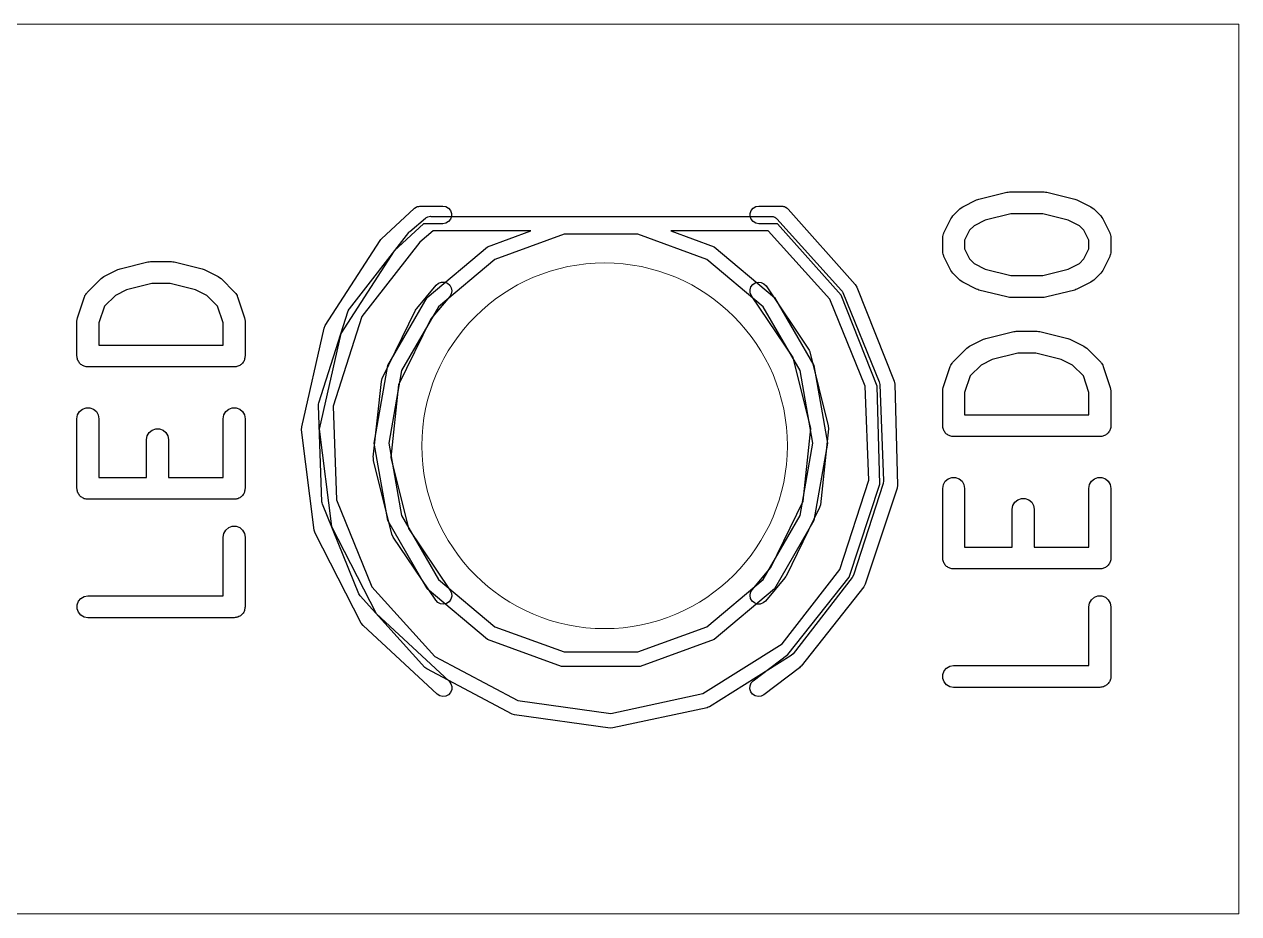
# Model space of a CAD drawing. Header units: millimetres. Extents: x 24 to 200, y 24 to 188.
# Drawn here: x 69.38 to 77.69, y 157.34 to 163.42 of the extents above; entities that cross this region are included whole.
import ezdxf

# ---------------------------------------------------------------- set-up
doc = ezdxf.new("R2010")
doc.units = ezdxf.units.MM
for name, color, linetype in [('3_SwitchPlate', 6, 'Continuous'), ('5_左天板', 1, 'Continuous'), ('6_右天板', 230, 'Continuous'), ('7_PCBサンプル', 7, 'Continuous')]:
    doc.layers.add(name, color=color, linetype=linetype)

# ---------------------------------------------------------------- blocks, each defined once
blk = doc.blocks.new('hhskb2-F.SilkS')
at = {"layer": '7_PCBサンプル'}
for p, q in [((62.7741, -24.4553), (62.8693, -24.4077)), ((62.8693, -24.4077), (62.8772, -24.4053)), ((62.8772, -24.4053), (62.8847, -24.402)), ((62.8847, -24.402), (63.0751, -24.3544)), ((63.0751, -24.3544), (63.0843, -24.3537)), ((63.0843, -24.3537), (63.0933, -24.3521)), ((63.0933, -24.3521), (63.3314, -24.3521)), ((63.3314, -24.3521), (63.3405, -24.3537)), ((63.3405, -24.3537), (63.3496, -24.3544)), ((63.3496, -24.3544), (63.5401, -24.402)), ((63.5401, -24.402), (63.5476, -24.4053)), ((63.5476, -24.4053), (63.5554, -24.4077)), ((63.5554, -24.4077), (63.6507, -24.4553)), ((58.7996, -24.6733), (59.0237, -24.466)), ((59.0237, -24.466), (59.0239, -24.4658)), ((59.0239, -24.4658), (59.0254, -24.464)), ((59.0254, -24.464), (59.0379, -24.4568)), ((59.0379, -24.4568), (59.0413, -24.4547)), ((59.0413, -24.4547), (59.0419, -24.4545)), ((59.0419, -24.4545), (59.0435, -24.4536)), ((59.0435, -24.4536), (59.0545, -24.4517)), ((59.0545, -24.4517), (59.0616, -24.4501)), ((59.0616, -24.4501), (59.0628, -24.4502)), ((59.0628, -24.4502), (59.064, -24.45)), ((59.064, -24.45), (59.22, -24.45)), ((59.22, -24.45), (59.2405, -24.4536)), ((59.2405, -24.4536), (59.2586, -24.464)), ((59.2586, -24.464), (59.272, -24.48)), ((59.272, -24.48), (59.2791, -24.4996)), ((61.3209, -24.4996), (61.328, -24.48)), ((61.328, -24.48), (61.3414, -24.464)), ((61.3414, -24.464), (61.3595, -24.4536)), ((61.3595, -24.4536), (61.38, -24.45)), ((61.38, -24.45), (61.536, -24.45)), ((61.536, -24.45), (61.5403, -24.4508)), ((61.5403, -24.4508), (61.5443, -24.4506)), ((61.5443, -24.4506), (61.5495, -24.4524)), ((61.5495, -24.4524), (61.5565, -24.4536)), ((61.5565, -24.4536), (61.561, -24.4562)), ((61.561, -24.4562), (61.564, -24.4572)), ((61.564, -24.4572), (61.5675, -24.46)), ((61.5675, -24.46), (61.5746, -24.464)), ((61.5746, -24.464), (61.5784, -24.4686)), ((61.5784, -24.4686), (61.5804, -24.4701)), ((61.5804, -24.4701), (62.0394, -24.9868)), ((62.707, -24.517), (62.7546, -24.4693)), ((62.7546, -24.4693), (62.7644, -24.4625)), ((62.7644, -24.4625), (62.7741, -24.4553)), ((63.6507, -24.4553), (63.6603, -24.4625)), ((63.6603, -24.4625), (63.6702, -24.4693)), ((63.6702, -24.4693), (63.7178, -24.517)), ((59.088, -24.57), (58.8867, -24.7563)), ((59.22, -24.57), (59.088, -24.57)), ((59.2405, -24.5664), (59.22, -24.57)), ((59.2586, -24.556), (59.2405, -24.5664)), ((59.272, -24.54), (59.2586, -24.556)), ((59.2791, -24.5204), (59.272, -24.54)), ((59.2791, -24.4996), (59.2791, -24.5204)), ((61.3209, -24.5204), (61.3209, -24.4996)), ((61.328, -24.54), (61.3209, -24.5204)), ((61.3414, -24.556), (61.328, -24.54)), ((61.3595, -24.5664), (61.3414, -24.556)), ((61.38, -24.57), (61.3595, -24.5664)), ((61.5086, -24.57), (61.38, -24.57)), ((61.9427, -25.0586), (61.5086, -24.57)), ((62.6453, -24.6317), (62.6929, -24.5365)), ((62.6929, -24.5365), (62.7001, -24.5268)), ((62.7001, -24.5268), (62.707, -24.517)), ((62.929, -24.5455), (62.852, -24.584)), ((63.1026, -24.5021), (62.929, -24.5455)), ((63.3222, -24.5021), (63.1026, -24.5021)), ((63.4957, -24.5455), (63.3222, -24.5021)), ((63.5727, -24.584), (63.4957, -24.5455)), ((63.7178, -24.517), (63.7247, -24.5268)), ((63.7247, -24.5268), (63.7318, -24.5365)), ((63.7318, -24.5365), (63.7795, -24.6317)), ((62.6374, -24.6652), (62.6381, -24.661)), ((62.6379, -24.6567), (62.6404, -24.6482)), ((62.6381, -24.661), (62.6379, -24.6567)), ((62.6404, -24.6482), (62.6419, -24.6396)), ((62.6419, -24.6396), (62.6441, -24.6358)), ((62.6441, -24.6358), (62.6453, -24.6317)), ((62.8216, -24.6144), (62.7874, -24.6829)), ((62.852, -24.584), (62.8216, -24.6144)), ((63.6031, -24.6144), (63.5727, -24.584)), ((63.6374, -24.6829), (63.6031, -24.6144)), ((63.7795, -24.6317), (63.7807, -24.6358)), ((63.7807, -24.6358), (63.7829, -24.6396)), ((63.7829, -24.6396), (63.7844, -24.6482)), ((63.7844, -24.6482), (63.7869, -24.6567)), ((63.7869, -24.6567), (63.7866, -24.661)), ((63.7866, -24.661), (63.7874, -24.6652)), ((58.4154, -25.2657), (58.7899, -24.6849)), ((58.7899, -24.6849), (58.7951, -24.6793)), ((58.7951, -24.6793), (58.7996, -24.6733)), ((62.6374, -24.7605), (62.6374, -24.6652)), ((62.7874, -24.6829), (62.7874, -24.7428)), ((62.7874, -24.7428), (62.8216, -24.8113)), ((63.6031, -24.8113), (63.6374, -24.7428)), ((63.6374, -24.7428), (63.6374, -24.6829)), ((63.7874, -24.6652), (63.7874, -24.7605)), ((58.8867, -24.7563), (58.5219, -25.3218)), ((62.6381, -24.7647), (62.6374, -24.7605)), ((62.6379, -24.7691), (62.6381, -24.7647)), ((62.6404, -24.7775), (62.6379, -24.7691)), ((62.6419, -24.7861), (62.6404, -24.7775)), ((62.6441, -24.7899), (62.6419, -24.7861)), ((62.6453, -24.794), (62.6441, -24.7899)), ((62.6929, -24.8893), (62.6453, -24.794)), ((62.8216, -24.8113), (62.852, -24.8417)), ((63.5727, -24.8417), (63.6031, -24.8113)), ((63.7795, -24.794), (63.7318, -24.8893)), ((63.7807, -24.7899), (63.7795, -24.794)), ((63.7829, -24.7861), (63.7807, -24.7899)), ((63.7844, -24.7775), (63.7829, -24.7861)), ((63.7869, -24.7691), (63.7844, -24.7775)), ((63.7874, -24.7605), (63.7866, -24.7647)), ((63.7866, -24.7647), (63.7869, -24.7691)), ((62.7001, -24.8989), (62.6929, -24.8893)), ((62.707, -24.9087), (62.7001, -24.8989)), ((62.7546, -24.9564), (62.707, -24.9087)), ((62.852, -24.8417), (62.929, -24.8802)), ((62.929, -24.8802), (63.1026, -24.9236)), ((63.3222, -24.9236), (63.4957, -24.8802)), ((63.4957, -24.8802), (63.5727, -24.8417)), ((63.7178, -24.9087), (63.6702, -24.9564)), ((63.7247, -24.8989), (63.7178, -24.9087)), ((63.7318, -24.8893), (63.7247, -24.8989)), ((59.0412, -25.1488), (59.174, -24.9905)), ((59.174, -24.9905), (59.19, -24.9771)), ((59.19, -24.9771), (59.2096, -24.97)), ((59.2096, -24.97), (59.2304, -24.9699)), ((59.2304, -24.9699), (59.25, -24.9771)), ((59.25, -24.9771), (59.266, -24.9905)), ((59.266, -24.9905), (59.2764, -25.0085)), ((61.3261, -25.0027), (61.3384, -24.9858)), ((61.3384, -24.9858), (61.3556, -24.9742)), ((61.3556, -24.9742), (61.3759, -24.9692)), ((61.3759, -24.9692), (61.3966, -24.9714)), ((61.3966, -24.9714), (61.4153, -24.9805)), ((61.4153, -24.9805), (61.4298, -24.9955)), ((61.4298, -24.9955), (61.7207, -25.4277)), ((62.0394, -24.9868), (62.0394, -24.9868)), ((62.0394, -24.9868), (62.0503, -25.0045)), ((62.7644, -24.9633), (62.7546, -24.9564)), ((62.7741, -24.9704), (62.7644, -24.9633)), ((62.8693, -25.018), (62.7741, -24.9704)), ((63.1026, -24.9236), (63.3222, -24.9236)), ((63.6507, -24.9704), (63.5554, -25.018)), ((63.6603, -24.9633), (63.6507, -24.9704)), ((63.6702, -24.9564), (63.6603, -24.9633)), ((59.266, -25.0676), (59.1379, -25.2203)), ((59.2764, -25.0496), (59.266, -25.0676)), ((59.2764, -25.0085), (59.28, -25.029)), ((59.28, -25.029), (59.2764, -25.0496)), ((61.3203, -25.0227), (61.3261, -25.0027)), ((61.3218, -25.0435), (61.3203, -25.0227)), ((61.3302, -25.0625), (61.3218, -25.0435)), ((61.6152, -25.4859), (61.3302, -25.0625)), ((62.1895, -25.6814), (61.9427, -25.0586)), ((62.0503, -25.0045), (62.305, -25.647)), ((62.8772, -25.0204), (62.8693, -25.018)), ((62.8847, -25.0237), (62.8772, -25.0204)), ((63.0751, -25.0713), (62.8847, -25.0237)), ((63.0843, -25.072), (63.0751, -25.0713)), ((63.0933, -25.0736), (63.0843, -25.072)), ((63.3314, -25.0736), (63.0933, -25.0736)), ((63.3405, -25.072), (63.3314, -25.0736)), ((63.3496, -25.0713), (63.3405, -25.072)), ((63.5401, -25.0237), (63.3496, -25.0713)), ((63.5476, -25.0204), (63.5401, -25.0237)), ((63.5554, -25.018), (63.5476, -25.0204)), ((58.8045, -25.6291), (59.0333, -25.161)), ((59.0333, -25.161), (59.0376, -25.1551)), ((59.0376, -25.1551), (59.0412, -25.1488)), ((59.1379, -25.2203), (58.917, -25.6722)), ((58.2539, -25.9587), (58.4073, -25.2849)), ((58.5219, -25.3218), (58.3733, -25.9751)), ((58.4073, -25.2849), (58.4153, -25.2657)), ((58.4153, -25.2657), (58.4154, -25.2657)), ((62.9323, -25.3544), (63.1228, -25.3068)), ((63.1228, -25.3068), (63.1319, -25.3061)), ((63.1319, -25.3061), (63.141, -25.3045)), ((63.141, -25.3045), (63.2838, -25.3045)), ((63.2838, -25.3045), (63.2928, -25.3061)), ((63.2928, -25.3061), (63.302, -25.3068)), ((63.302, -25.3068), (63.4925, -25.3544)), ((62.812, -25.4148), (62.8217, -25.4077)), ((62.8217, -25.4077), (62.9169, -25.3601)), ((62.9169, -25.3601), (62.9248, -25.3577)), ((62.9248, -25.3577), (62.9323, -25.3544)), ((63.4925, -25.3544), (63.5, -25.3577)), ((63.5, -25.3577), (63.5078, -25.3601)), ((63.5078, -25.3601), (63.6031, -25.4077)), ((63.6031, -25.4077), (63.6127, -25.4148)), ((61.7357, -25.971), (61.6152, -25.4859)), ((61.7207, -25.4277), (61.7207, -25.4277)), ((61.7207, -25.4277), (61.724, -25.4352)), ((61.724, -25.4352), (61.7283, -25.4449)), ((61.7283, -25.4449), (61.7291, -25.4467)), ((61.7291, -25.4467), (61.8547, -25.9523)), ((62.707, -25.517), (62.8022, -25.4217)), ((62.8022, -25.4217), (62.812, -25.4148)), ((63.1502, -25.4545), (62.9767, -25.4979)), ((63.2746, -25.4545), (63.1502, -25.4545)), ((63.4481, -25.4979), (63.2746, -25.4545)), ((63.6127, -25.4148), (63.6226, -25.4217)), ((63.6226, -25.4217), (63.7178, -25.517)), ((62.6412, -25.6891), (62.6888, -25.5463)), ((62.6888, -25.5463), (62.6909, -25.5425)), ((62.6909, -25.5425), (62.692, -25.5383)), ((62.692, -25.5383), (62.6971, -25.5311)), ((62.6971, -25.5311), (62.7013, -25.5234)), ((62.7013, -25.5234), (62.7045, -25.5205)), ((62.7045, -25.5205), (62.707, -25.517)), ((62.8997, -25.5364), (62.8256, -25.6105)), ((62.9767, -25.4979), (62.8997, -25.5364)), ((63.5251, -25.5364), (63.4481, -25.4979)), ((63.5992, -25.6105), (63.5251, -25.5364)), ((63.7178, -25.517), (63.7203, -25.5205)), ((63.7203, -25.5205), (63.7235, -25.5234)), ((63.7235, -25.5234), (63.7277, -25.5311)), ((63.7277, -25.5311), (63.7327, -25.5383)), ((63.7327, -25.5383), (63.7339, -25.5425)), ((63.7339, -25.5425), (63.7359, -25.5463)), ((63.7359, -25.5463), (63.7835, -25.6891)), ((58.7439, -26.1671), (58.7988, -25.6491)), ((58.7988, -25.6491), (58.8045, -25.6291)), ((58.7988, -25.6491), (58.7988, -25.6491)), ((62.305, -25.647), (62.3092, -25.6674)), ((62.8256, -25.6105), (62.7874, -25.725)), ((63.6374, -25.725), (63.5992, -25.6105)), ((58.917, -25.6722), (58.8644, -26.1692)), ((62.2085, -26.3511), (62.1895, -25.6814)), ((62.3092, -25.6674), (62.3092, -25.6675)), ((62.3092, -25.6675), (62.3287, -26.3583)), ((62.6374, -25.7129), (62.6395, -25.701)), ((62.6374, -25.951), (62.6374, -25.7129)), ((62.6395, -25.701), (62.6412, -25.6891)), ((62.7874, -25.725), (62.7874, -25.876)), ((63.6374, -25.876), (63.6374, -25.725)), ((63.7835, -25.6891), (63.7853, -25.701)), ((63.7853, -25.701), (63.7874, -25.7129)), ((63.7874, -25.7129), (63.7874, -25.951)), ((62.7874, -25.876), (63.6374, -25.876)), ((58.2529, -25.9796), (58.2539, -25.9588)), ((58.3393, -26.6653), (58.2529, -25.9796)), ((58.2539, -25.9588), (58.2539, -25.9587)), ((58.3733, -25.9751), (58.457, -26.6398)), ((61.6829, -26.468), (61.7357, -25.971)), ((61.8561, -25.9731), (61.8012, -26.4912)), ((61.8547, -25.9523), (61.8561, -25.9731)), ((61.8561, -25.9731), (61.8561, -25.9731)), ((62.6385, -25.9574), (62.6374, -25.951)), ((62.6385, -25.964), (62.6385, -25.9574)), ((62.6408, -25.9701), (62.6385, -25.964)), ((62.6419, -25.9766), (62.6408, -25.9701)), ((62.6452, -25.9823), (62.6419, -25.9766)), ((62.6474, -25.9885), (62.6452, -25.9823)), ((62.6516, -25.9935), (62.6474, -25.9885)), ((62.6549, -25.9992), (62.6516, -25.9935)), ((63.7731, -25.9935), (63.7698, -25.9992)), ((63.7773, -25.9885), (63.7731, -25.9935)), ((63.7796, -25.9823), (63.7773, -25.9885)), ((63.7829, -25.9766), (63.7796, -25.9823)), ((63.784, -25.9701), (63.7829, -25.9766)), ((63.7862, -25.964), (63.784, -25.9701)), ((63.7874, -25.951), (63.7862, -25.9574)), ((63.7862, -25.9574), (63.7862, -25.964)), ((62.66, -26.0034), (62.6549, -25.9992)), ((62.6642, -26.0084), (62.66, -26.0034)), ((62.6699, -26.0117), (62.6642, -26.0084)), ((62.6749, -26.0159), (62.6699, -26.0117)), ((62.681, -26.0181), (62.6749, -26.0159)), ((62.6867, -26.0214), (62.681, -26.0181)), ((62.6932, -26.0226), (62.6867, -26.0214)), ((62.6994, -26.0248), (62.6932, -26.0226)), ((62.7059, -26.0248), (62.6994, -26.0248)), ((62.7124, -26.026), (62.7059, -26.0248)), ((63.7124, -26.026), (62.7124, -26.026)), ((63.7188, -26.0248), (63.7124, -26.026)), ((63.7254, -26.0248), (63.7188, -26.0248)), ((63.7316, -26.0226), (63.7254, -26.0248)), ((63.738, -26.0214), (63.7316, -26.0226)), ((63.7437, -26.0181), (63.738, -26.0214)), ((63.7499, -26.0159), (63.7437, -26.0181)), ((63.7549, -26.0117), (63.7499, -26.0159)), ((63.7606, -26.0084), (63.7549, -26.0117)), ((63.7648, -26.0034), (63.7606, -26.0084)), ((63.7698, -25.9992), (63.7648, -26.0034)), ((58.7442, -26.1714), (58.7439, -26.1671)), ((58.7439, -26.1671), (58.7439, -26.1671)), ((58.7453, -26.1879), (58.7442, -26.1714)), ((58.871, -26.6935), (58.7453, -26.1879)), ((58.7453, -26.1879), (58.7453, -26.1879)), ((58.8644, -26.1692), (58.9849, -26.6543)), ((62.6549, -26.3313), (62.6749, -26.3146)), ((62.6749, -26.3146), (62.6994, -26.3057)), ((62.6994, -26.3057), (62.7254, -26.3057)), ((62.7254, -26.3057), (62.7499, -26.3146)), ((62.7499, -26.3146), (62.7698, -26.3313)), ((63.6549, -26.3313), (63.6749, -26.3146)), ((63.6749, -26.3146), (63.6994, -26.3057)), ((63.6994, -26.3057), (63.7254, -26.3057)), ((63.7254, -26.3057), (63.7499, -26.3146)), ((63.7499, -26.3146), (63.7698, -26.3313)), ((61.9972, -26.9869), (62.2085, -26.3511)), ((62.3257, -26.3789), (62.1078, -27.0348)), ((62.3287, -26.3583), (62.3257, -26.3789)), ((62.6374, -26.3795), (62.6419, -26.3539)), ((62.6374, -26.8557), (62.6374, -26.3795)), ((62.6419, -26.3539), (62.6549, -26.3313)), ((62.7698, -26.3313), (62.7829, -26.3539)), ((62.7829, -26.3539), (62.7874, -26.3795)), ((62.7874, -26.3795), (62.7874, -26.7807)), ((63.6374, -26.3795), (63.6419, -26.3539)), ((63.6374, -26.7807), (63.6374, -26.3795)), ((63.6419, -26.3539), (63.6549, -26.3313)), ((63.7698, -26.3313), (63.7829, -26.3539)), ((63.7829, -26.3539), (63.7874, -26.3795)), ((63.7874, -26.3795), (63.7874, -26.8557)), ((61.462, -26.9199), (61.6829, -26.468)), ((61.8012, -26.4912), (61.7954, -26.5112)), ((63.1181, -26.4967), (63.1311, -26.4742)), ((63.1311, -26.4742), (63.1511, -26.4574)), ((63.1511, -26.4574), (63.1755, -26.4485)), ((63.1755, -26.4485), (63.2016, -26.4485)), ((63.2016, -26.4485), (63.2261, -26.4574)), ((63.2261, -26.4574), (63.246, -26.4742)), ((63.246, -26.4742), (63.259, -26.4967)), ((61.7954, -26.5112), (61.5666, -26.9792)), ((61.7954, -26.5112), (61.7954, -26.5112)), ((63.1136, -26.5224), (63.1181, -26.4967)), ((63.1136, -26.7807), (63.1136, -26.5224)), ((63.259, -26.4967), (63.2636, -26.5224)), ((63.2636, -26.5224), (63.2636, -26.7807)), ((58.457, -26.6398), (58.763, -27.2358)), ((58.9849, -26.6543), (59.2699, -27.0776)), ((58.3454, -26.6852), (58.3393, -26.6653)), ((58.3393, -26.6653), (58.3393, -26.6653)), ((58.6611, -27.3), (58.3454, -26.6852)), ((58.8794, -26.7125), (58.871, -26.6935)), ((58.871, -26.6935), (58.871, -26.6935)), ((59.1704, -27.1446), (58.8794, -26.7125)), ((62.7874, -26.7807), (63.1136, -26.7807)), ((63.2636, -26.7807), (63.6374, -26.7807)), ((62.6385, -26.8622), (62.6374, -26.8557)), ((62.6385, -26.8687), (62.6385, -26.8622)), ((62.6408, -26.8749), (62.6385, -26.8687)), ((62.6419, -26.8814), (62.6408, -26.8749)), ((62.6452, -26.887), (62.6419, -26.8814)), ((62.6474, -26.8932), (62.6452, -26.887)), ((62.6516, -26.8982), (62.6474, -26.8932)), ((62.6549, -26.9039), (62.6516, -26.8982)), ((62.66, -26.9081), (62.6549, -26.9039)), ((63.7698, -26.9039), (63.7648, -26.9081)), ((63.7731, -26.8982), (63.7698, -26.9039)), ((63.7773, -26.8932), (63.7731, -26.8982)), ((63.7796, -26.887), (63.7773, -26.8932)), ((63.7829, -26.8814), (63.7796, -26.887)), ((63.784, -26.8749), (63.7829, -26.8814)), ((63.7862, -26.8687), (63.784, -26.8749)), ((63.7874, -26.8557), (63.7862, -26.8622)), ((63.7862, -26.8622), (63.7862, -26.8687)), ((61.3339, -27.0726), (61.462, -26.9199)), ((61.5623, -26.9851), (61.5586, -26.9914)), ((61.5666, -26.9792), (61.5623, -26.9851)), ((61.5794, -27.5144), (61.9972, -26.9869)), ((62.6642, -26.9132), (62.66, -26.9081)), ((62.6699, -26.9164), (62.6642, -26.9132)), ((62.6749, -26.9207), (62.6699, -26.9164)), ((62.681, -26.9229), (62.6749, -26.9207)), ((62.6867, -26.9262), (62.681, -26.9229)), ((62.6932, -26.9273), (62.6867, -26.9262)), ((62.6994, -26.9296), (62.6932, -26.9273)), ((62.7059, -26.9296), (62.6994, -26.9296)), ((62.7124, -26.9307), (62.7059, -26.9296)), ((63.7124, -26.9307), (62.7124, -26.9307)), ((63.7188, -26.9296), (63.7124, -26.9307)), ((63.7254, -26.9296), (63.7188, -26.9296)), ((63.7316, -26.9273), (63.7254, -26.9296)), ((63.738, -26.9262), (63.7316, -26.9273)), ((63.7437, -26.9229), (63.738, -26.9262)), ((63.7499, -26.9207), (63.7437, -26.9229)), ((63.7549, -26.9164), (63.7499, -26.9207)), ((63.7606, -26.9132), (63.7549, -26.9164)), ((63.7648, -26.9081), (63.7606, -26.9132)), ((61.3235, -27.0906), (61.3339, -27.0726)), ((61.5586, -26.9914), (61.4258, -27.1497)), ((62.0979, -27.0531), (61.6688, -27.5949)), ((62.1058, -27.0384), (62.0979, -27.0531)), ((62.0979, -27.0531), (62.0979, -27.0531)), ((62.1078, -27.0348), (62.1058, -27.0384)), ((62.1078, -27.0348), (62.1078, -27.0348)), ((59.1849, -27.1596), (59.1704, -27.1446)), ((59.2618, -27.1543), (59.2445, -27.166)), ((59.2741, -27.1375), (59.2618, -27.1543)), ((59.2699, -27.0776), (59.2784, -27.0967)), ((59.2798, -27.1174), (59.2741, -27.1375)), ((59.2784, -27.0967), (59.2798, -27.1174)), ((61.3198, -27.1111), (61.3235, -27.0906)), ((61.3235, -27.1316), (61.3198, -27.1111)), ((61.3339, -27.1497), (61.3235, -27.1316)), ((61.3498, -27.1631), (61.3339, -27.1497)), ((61.4258, -27.1497), (61.4098, -27.1631)), ((63.6419, -27.1634), (63.6549, -27.1408)), ((63.6549, -27.1408), (63.6749, -27.1241)), ((63.6749, -27.1241), (63.6994, -27.1152)), ((63.6994, -27.1152), (63.7254, -27.1152)), ((63.7254, -27.1152), (63.7499, -27.1241)), ((63.7499, -27.1241), (63.7698, -27.1408)), ((63.7698, -27.1408), (63.7829, -27.1634)), ((58.763, -27.2358), (59.2622, -27.6983)), ((59.2036, -27.1688), (59.1849, -27.1596)), ((59.2243, -27.171), (59.2036, -27.1688)), ((59.2445, -27.166), (59.2243, -27.171)), ((61.3694, -27.1702), (61.3498, -27.1631)), ((61.3903, -27.1702), (61.3694, -27.1702)), ((61.4098, -27.1631), (61.3903, -27.1702)), ((63.6374, -27.189), (63.6419, -27.1634)), ((63.6374, -27.5902), (63.6374, -27.189)), ((63.7829, -27.1634), (63.7874, -27.189)), ((63.7874, -27.189), (63.7874, -27.6652)), ((58.6737, -27.3166), (58.6611, -27.3)), ((59.1806, -27.7863), (58.6737, -27.3166)), ((61.3423, -27.6946), (61.5794, -27.5144)), ((61.658, -27.6054), (61.4149, -27.7901)), ((61.6632, -27.5999), (61.658, -27.6054)), ((61.6688, -27.5949), (61.6632, -27.5999)), ((62.6385, -27.6522), (62.6474, -27.6277)), ((62.6385, -27.6783), (62.6385, -27.6522)), ((62.6474, -27.6277), (62.6642, -27.6078)), ((62.6642, -27.6078), (62.6867, -27.5948)), ((62.6867, -27.5948), (62.7124, -27.5902)), ((62.7124, -27.5902), (63.6374, -27.5902)), ((59.2622, -27.6983), (59.2748, -27.7149)), ((59.2748, -27.7149), (59.2809, -27.7348)), ((59.2809, -27.7348), (59.2799, -27.7556)), ((61.3191, -27.7499), (61.3201, -27.7291)), ((61.3201, -27.7291), (61.3282, -27.7098)), ((61.3282, -27.7098), (61.3423, -27.6946)), ((62.6474, -27.7027), (62.6385, -27.6783)), ((62.6642, -27.7227), (62.6474, -27.7027)), ((62.6867, -27.7357), (62.6642, -27.7227)), ((62.7124, -27.7402), (62.6867, -27.7357)), ((63.7316, -27.7369), (63.7254, -27.7391)), ((63.738, -27.7357), (63.7316, -27.7369)), ((63.7437, -27.7324), (63.738, -27.7357)), ((63.7499, -27.7302), (63.7437, -27.7324)), ((63.7549, -27.726), (63.7499, -27.7302)), ((63.7606, -27.7227), (63.7549, -27.726)), ((63.7648, -27.7177), (63.7606, -27.7227)), ((63.7698, -27.7134), (63.7648, -27.7177)), ((63.7731, -27.7078), (63.7698, -27.7134)), ((63.7773, -27.7027), (63.7731, -27.7078)), ((63.7796, -27.6966), (63.7773, -27.7027)), ((63.7829, -27.6909), (63.7796, -27.6966)), ((63.784, -27.6844), (63.7829, -27.6909)), ((63.7862, -27.6783), (63.784, -27.6844)), ((63.7874, -27.6652), (63.7862, -27.6717)), ((63.7862, -27.6717), (63.7862, -27.6783)), ((59.1981, -27.7976), (59.1806, -27.7863)), ((59.2184, -27.8023), (59.1981, -27.7976)), ((59.2391, -27.7997), (59.2184, -27.8023)), ((59.2576, -27.7901), (59.2391, -27.7997)), ((59.2718, -27.7749), (59.2576, -27.7901)), ((59.2799, -27.7556), (59.2718, -27.7749)), ((61.3253, -27.7698), (61.3191, -27.7499)), ((61.3379, -27.7864), (61.3253, -27.7698)), ((61.3554, -27.7977), (61.3379, -27.7864)), ((61.3757, -27.8023), (61.3554, -27.7977)), ((61.3964, -27.7996), (61.3757, -27.8023)), ((61.4149, -27.7901), (61.3964, -27.7996)), ((63.7124, -27.7402), (62.7124, -27.7402)), ((63.7188, -27.7391), (63.7124, -27.7402)), ((63.7254, -27.7391), (63.7188, -27.7391))]:
    blk.add_line(p, q, dxfattribs=at)
blk = doc.blocks.new('hhskb2-F.Fab')
at = {"layer": '7_PCBサンプル'}
for p, q in [((58.9932, -24.6227), (59.1015, -24.5318)), ((59.1015, -24.5318), (59.1017, -24.5317)), ((59.1017, -24.5317), (59.1018, -24.5316)), ((59.1018, -24.5316), (59.1024, -24.5311)), ((59.1024, -24.5311), (59.1174, -24.5225)), ((59.1174, -24.5225), (59.1345, -24.5194)), ((59.1345, -24.5194), (59.1377, -24.52)), ((59.1377, -24.52), (61.4662, -24.52)), ((61.4662, -24.52), (61.4696, -24.5206)), ((61.4696, -24.5206), (61.473, -24.5205)), ((61.473, -24.5205), (61.4781, -24.5221)), ((61.4781, -24.5221), (61.4833, -24.523)), ((61.4833, -24.523), (61.4863, -24.5247)), ((61.4863, -24.5247), (61.4896, -24.5258)), ((61.4896, -24.5258), (61.4937, -24.5291)), ((61.4937, -24.5291), (61.4983, -24.5317)), ((61.4983, -24.5317), (61.5005, -24.5343)), ((61.5005, -24.5343), (61.5033, -24.5365)), ((61.5033, -24.5365), (61.946, -25.0258)), ((58.5808, -25.1513), (58.9858, -24.6304)), ((58.9858, -24.6304), (58.9898, -24.6268)), ((58.9898, -24.6268), (58.9932, -24.6227)), ((59.1521, -24.62), (59.0615, -24.6959)), ((59.8208, -24.62), (59.1521, -24.62)), ((59.525, -24.7277), (59.8208, -24.62)), ((60.0482, -24.642), (59.575, -24.8143)), ((60.5518, -24.642), (60.0482, -24.642)), ((61.025, -24.8143), (60.5518, -24.642)), ((61.444, -24.62), (60.7792, -24.62)), ((60.7792, -24.62), (61.075, -24.7277)), ((61.8659, -25.0863), (61.444, -24.62)), ((59.0615, -24.6959), (58.6652, -25.2057)), ((59.1126, -25.0737), (59.525, -24.7277)), ((61.075, -24.7277), (61.4874, -25.0737)), ((57.0123, -24.8782), (57.2028, -24.8306)), ((57.2028, -24.8306), (57.2119, -24.8299)), ((57.2119, -24.8299), (57.221, -24.8283)), ((57.221, -24.8283), (57.3638, -24.8283)), ((57.3638, -24.8283), (57.3728, -24.8299)), ((57.3728, -24.8299), (57.382, -24.8306)), ((57.382, -24.8306), (57.5725, -24.8782)), ((59.575, -24.8143), (59.1892, -25.138)), ((61.4108, -25.138), (61.025, -24.8143)), ((56.9017, -24.9315), (56.9969, -24.8839)), ((56.9969, -24.8839), (57.0048, -24.8815)), ((57.0048, -24.8815), (57.0123, -24.8782)), ((57.5725, -24.8782), (57.58, -24.8815)), ((57.58, -24.8815), (57.5878, -24.8839)), ((57.5878, -24.8839), (57.6831, -24.9315)), ((56.787, -25.0408), (56.8822, -24.9455)), ((56.8822, -24.9455), (56.892, -24.9386)), ((56.892, -24.9386), (56.9017, -24.9315)), ((57.2302, -24.9783), (57.0567, -25.0217)), ((57.3546, -24.9783), (57.2302, -24.9783)), ((57.5281, -25.0217), (57.3546, -24.9783)), ((57.6831, -24.9315), (57.6927, -24.9387)), ((57.6927, -24.9387), (57.7026, -24.9455)), ((57.7026, -24.9455), (57.7978, -25.0408)), ((56.7212, -25.2129), (56.7688, -25.0701)), ((56.7688, -25.0701), (56.7709, -25.0663)), ((56.7709, -25.0663), (56.772, -25.0621)), ((56.772, -25.0621), (56.7771, -25.0549)), ((56.7771, -25.0549), (56.7813, -25.0472)), ((56.7813, -25.0472), (56.7845, -25.0443)), ((56.7845, -25.0443), (56.787, -25.0408)), ((56.9797, -25.0602), (56.9056, -25.1343)), ((57.0567, -25.0217), (56.9797, -25.0602)), ((57.6051, -25.0602), (57.5281, -25.0217)), ((57.6792, -25.1343), (57.6051, -25.0602)), ((57.7978, -25.0408), (57.8003, -25.0443)), ((57.8003, -25.0443), (57.8035, -25.0472)), ((57.8035, -25.0472), (57.8077, -25.0549)), ((57.8077, -25.0549), (57.8127, -25.0621)), ((57.8127, -25.0621), (57.8139, -25.0663)), ((57.8139, -25.0663), (57.8159, -25.0701)), ((57.8159, -25.0701), (57.8635, -25.2129)), ((58.8435, -25.5399), (59.1126, -25.0737)), ((61.4874, -25.0737), (61.7565, -25.5399)), ((61.946, -25.0258), (61.946, -25.0258)), ((61.946, -25.0258), (61.949, -25.0306)), ((61.949, -25.0306), (61.9552, -25.0405)), ((61.9552, -25.0405), (61.9552, -25.0405)), ((61.9552, -25.0405), (62.2038, -25.6517)), ((56.9056, -25.1343), (56.8674, -25.2488)), ((57.7174, -25.2488), (57.6792, -25.1343)), ((58.5727, -25.1667), (58.5787, -25.1552)), ((58.5787, -25.1552), (58.5808, -25.1513)), ((58.5808, -25.1513), (58.5808, -25.1513)), ((59.1892, -25.138), (58.9374, -25.5741)), ((61.6626, -25.5741), (61.4108, -25.138)), ((62.1079, -25.6812), (61.8659, -25.0863)), ((56.7174, -25.2367), (56.7195, -25.2248)), ((56.7174, -25.4748), (56.7174, -25.2367)), ((56.7195, -25.2248), (56.7212, -25.2129)), ((57.8635, -25.2129), (57.8653, -25.2248)), ((57.8653, -25.2248), (57.8674, -25.2367)), ((57.8674, -25.2367), (57.8674, -25.4748)), ((58.3703, -25.7947), (58.5727, -25.1667)), ((58.6652, -25.2057), (58.4682, -25.817)), ((58.5727, -25.1667), (58.5727, -25.1667)), ((56.8674, -25.2488), (56.8674, -25.3998)), ((57.7174, -25.3998), (57.7174, -25.2488)), ((56.8674, -25.3998), (57.7174, -25.3998)), ((56.7185, -25.4812), (56.7174, -25.4748)), ((56.7185, -25.4878), (56.7185, -25.4812)), ((56.7208, -25.494), (56.7185, -25.4878)), ((56.7219, -25.5004), (56.7208, -25.494)), ((57.864, -25.494), (57.8629, -25.5004)), ((57.8662, -25.4878), (57.864, -25.494)), ((57.8674, -25.4748), (57.8662, -25.4812)), ((57.8662, -25.4812), (57.8662, -25.4878)), ((56.7252, -25.5061), (56.7219, -25.5004)), ((56.7274, -25.5123), (56.7252, -25.5061)), ((56.7316, -25.5173), (56.7274, -25.5123)), ((56.7349, -25.523), (56.7316, -25.5173)), ((56.74, -25.5272), (56.7349, -25.523)), ((56.7442, -25.5322), (56.74, -25.5272)), ((56.7499, -25.5355), (56.7442, -25.5322)), ((56.7549, -25.5397), (56.7499, -25.5355)), ((56.761, -25.542), (56.7549, -25.5397)), ((56.7667, -25.5452), (56.761, -25.542)), ((56.7732, -25.5464), (56.7667, -25.5452)), ((56.7794, -25.5486), (56.7732, -25.5464)), ((56.7859, -25.5486), (56.7794, -25.5486)), ((56.7924, -25.5498), (56.7859, -25.5486)), ((57.7924, -25.5498), (56.7924, -25.5498)), ((57.7988, -25.5486), (57.7924, -25.5498)), ((57.8054, -25.5486), (57.7988, -25.5486)), ((57.8116, -25.5464), (57.8054, -25.5486)), ((57.818, -25.5452), (57.8116, -25.5464)), ((57.8237, -25.542), (57.818, -25.5452)), ((57.8299, -25.5397), (57.8237, -25.542)), ((57.8349, -25.5355), (57.8299, -25.5397)), ((57.8406, -25.5322), (57.8349, -25.5355)), ((57.8448, -25.5272), (57.8406, -25.5322)), ((57.8498, -25.523), (57.8448, -25.5272)), ((57.8531, -25.5173), (57.8498, -25.523)), ((57.8573, -25.5123), (57.8531, -25.5173)), ((57.8596, -25.5061), (57.8573, -25.5123)), ((57.8629, -25.5004), (57.8596, -25.5061)), ((58.75, -26.07), (58.8435, -25.5399)), ((58.9374, -25.5741), (58.85, -26.07)), ((61.75, -26.07), (61.6626, -25.5741)), ((61.7565, -25.5399), (61.85, -26.07)), ((62.2038, -25.6517), (62.2038, -25.6517)), ((62.2038, -25.6517), (62.2057, -25.6602)), ((62.2057, -25.6602), (62.2075, -25.6687)), ((62.1318, -26.323), (62.1079, -25.6812)), ((62.2075, -25.6687), (62.2075, -25.6687)), ((62.2075, -25.6687), (62.2321, -26.3281)), ((58.3679, -25.8119), (58.3691, -25.8033)), ((58.3925, -26.4713), (58.3679, -25.8119)), ((58.3679, -25.8119), (58.3679, -25.8119)), ((58.3691, -25.8033), (58.3703, -25.7947)), ((58.3703, -25.7947), (58.3703, -25.7947)), ((58.4682, -25.817), (58.4921, -26.4588)), ((56.7174, -25.9033), (56.7219, -25.8777)), ((56.7174, -26.3795), (56.7174, -25.9033)), ((56.7219, -25.8777), (56.7349, -25.8551)), ((56.7349, -25.8551), (56.7549, -25.8384)), ((56.7549, -25.8384), (56.7794, -25.8295)), ((56.7794, -25.8295), (56.8054, -25.8295)), ((56.8054, -25.8295), (56.8299, -25.8384)), ((56.8299, -25.8384), (56.8498, -25.8551)), ((56.8498, -25.8551), (56.8629, -25.8777)), ((56.8629, -25.8777), (56.8674, -25.9033)), ((56.8674, -25.9033), (56.8674, -26.3045)), ((57.7174, -25.9033), (57.7219, -25.8777)), ((57.7174, -26.3045), (57.7174, -25.9033)), ((57.7219, -25.8777), (57.7349, -25.8551)), ((57.7349, -25.8551), (57.7549, -25.8384)), ((57.7549, -25.8384), (57.7794, -25.8295)), ((57.7794, -25.8295), (57.8054, -25.8295)), ((57.8054, -25.8295), (57.8299, -25.8384)), ((57.8299, -25.8384), (57.8498, -25.8551)), ((57.8498, -25.8551), (57.8629, -25.8777)), ((57.8629, -25.8777), (57.8674, -25.9033)), ((57.8674, -25.9033), (57.8674, -26.3795)), ((57.2111, -25.998), (57.2311, -25.9812)), ((57.2311, -25.9812), (57.2555, -25.9723)), ((57.2555, -25.9723), (57.2816, -25.9723)), ((57.2816, -25.9723), (57.3061, -25.9812)), ((57.3061, -25.9812), (57.326, -25.998)), ((57.1936, -26.0462), (57.1981, -26.0205)), ((57.1936, -26.3045), (57.1936, -26.0462)), ((57.1981, -26.0205), (57.2111, -25.998)), ((57.326, -25.998), (57.339, -26.0205)), ((57.339, -26.0205), (57.3436, -26.0462)), ((57.3436, -26.0462), (57.3436, -26.3045)), ((58.8435, -26.6001), (58.75, -26.07)), ((58.85, -26.07), (58.9374, -26.5659)), ((61.6626, -26.5659), (61.75, -26.07)), ((61.85, -26.07), (61.7565, -26.6001)), ((56.8674, -26.3045), (57.1936, -26.3045)), ((57.3436, -26.3045), (57.7174, -26.3045)), ((61.9348, -26.9343), (62.1318, -26.323)), ((56.7185, -26.386), (56.7174, -26.3795)), ((56.7185, -26.3925), (56.7185, -26.386)), ((56.7208, -26.3987), (56.7185, -26.3925)), ((56.7219, -26.4052), (56.7208, -26.3987)), ((56.7252, -26.4109), (56.7219, -26.4052)), ((57.8629, -26.4052), (57.8596, -26.4109)), ((57.864, -26.3987), (57.8629, -26.4052)), ((57.8662, -26.3925), (57.864, -26.3987)), ((57.8674, -26.3795), (57.8662, -26.386)), ((57.8662, -26.386), (57.8662, -26.3925)), ((62.2297, -26.3453), (62.0273, -26.9733)), ((62.2321, -26.3281), (62.2297, -26.3453)), ((62.2321, -26.3281), (62.2321, -26.3281)), ((56.7274, -26.417), (56.7252, -26.4109)), ((56.7316, -26.4221), (56.7274, -26.417)), ((56.7349, -26.4277), (56.7316, -26.4221)), ((56.74, -26.432), (56.7349, -26.4277)), ((56.7442, -26.437), (56.74, -26.432)), ((56.7499, -26.4403), (56.7442, -26.437)), ((56.7549, -26.4445), (56.7499, -26.4403)), ((56.761, -26.4467), (56.7549, -26.4445)), ((56.7667, -26.45), (56.761, -26.4467)), ((56.7732, -26.4511), (56.7667, -26.45)), ((56.7794, -26.4534), (56.7732, -26.4511)), ((56.7859, -26.4534), (56.7794, -26.4534)), ((56.7924, -26.4545), (56.7859, -26.4534)), ((57.7924, -26.4545), (56.7924, -26.4545)), ((57.7988, -26.4534), (57.7924, -26.4545)), ((57.8054, -26.4534), (57.7988, -26.4534)), ((57.8116, -26.4511), (57.8054, -26.4534)), ((57.818, -26.45), (57.8116, -26.4511)), ((57.8237, -26.4467), (57.818, -26.45)), ((57.8299, -26.4445), (57.8237, -26.4467)), ((57.8349, -26.4403), (57.8299, -26.4445)), ((57.8406, -26.437), (57.8349, -26.4403)), ((57.8448, -26.432), (57.8406, -26.437)), ((57.8498, -26.4277), (57.8448, -26.432)), ((57.8531, -26.4221), (57.8498, -26.4277)), ((57.8573, -26.417), (57.8531, -26.4221)), ((57.8596, -26.4109), (57.8573, -26.417)), ((58.3941, -26.4788), (58.3925, -26.4713)), ((58.3925, -26.4713), (58.3925, -26.4713)), ((58.3961, -26.4883), (58.3941, -26.4788)), ((58.3962, -26.4883), (58.3961, -26.4883)), ((58.6448, -27.0995), (58.3962, -26.4883)), ((58.4921, -26.4588), (58.7341, -27.0537)), ((58.9374, -26.5659), (59.1892, -27.002)), ((61.4108, -27.002), (61.6626, -26.5659)), ((57.7349, -26.6646), (57.7549, -26.6479)), ((57.7549, -26.6479), (57.7794, -26.639)), ((57.7794, -26.639), (57.8054, -26.639)), ((57.8054, -26.639), (57.8299, -26.6479)), ((57.8299, -26.6479), (57.8498, -26.6646)), ((59.1126, -27.0663), (58.8435, -26.6001)), ((61.7565, -26.6001), (61.4874, -27.0663)), ((57.7174, -26.7129), (57.7219, -26.6872)), ((57.7174, -27.114), (57.7174, -26.7129)), ((57.7219, -26.6872), (57.7349, -26.6646)), ((57.8498, -26.6646), (57.8629, -26.6872)), ((57.8629, -26.6872), (57.8674, -26.7129)), ((57.8674, -26.7129), (57.8674, -27.189)), ((61.5406, -27.4413), (61.9348, -26.9343)), ((62.0192, -26.9887), (61.6142, -27.5096)), ((62.0273, -26.9733), (62.0192, -26.9887)), ((62.0273, -26.9733), (62.0273, -26.9733)), ((58.7341, -27.0537), (59.165, -27.5299)), ((59.525, -27.4123), (59.1126, -27.0663)), ((59.1892, -27.002), (59.575, -27.3257)), ((61.025, -27.3257), (61.4108, -27.002)), ((61.4874, -27.0663), (61.075, -27.4123)), ((56.7185, -27.176), (56.7274, -27.1515)), ((56.7274, -27.1515), (56.7442, -27.1316)), ((56.7442, -27.1316), (56.7667, -27.1186)), ((56.7667, -27.1186), (56.7924, -27.114)), ((56.7924, -27.114), (57.7174, -27.114)), ((58.654, -27.1142), (58.6448, -27.0995)), ((58.6448, -27.0995), (58.6448, -27.0995)), ((59.0967, -27.6035), (58.654, -27.1142)), ((56.7185, -27.2021), (56.7185, -27.176)), ((56.7274, -27.2265), (56.7185, -27.2021)), ((56.7442, -27.2465), (56.7274, -27.2265)), ((57.8498, -27.2373), (57.8448, -27.2415)), ((57.8531, -27.2316), (57.8498, -27.2373)), ((57.8573, -27.2265), (57.8531, -27.2316)), ((57.8596, -27.2204), (57.8573, -27.2265)), ((57.8629, -27.2147), (57.8596, -27.2204)), ((57.864, -27.2082), (57.8629, -27.2147)), ((57.8662, -27.2021), (57.864, -27.2082)), ((57.8674, -27.189), (57.8662, -27.1955)), ((57.8662, -27.1955), (57.8662, -27.2021)), ((56.7667, -27.2595), (56.7442, -27.2465)), ((56.7924, -27.264), (56.7667, -27.2595)), ((57.7924, -27.264), (56.7924, -27.264)), ((57.7988, -27.2629), (57.7924, -27.264)), ((57.8054, -27.2629), (57.7988, -27.2629)), ((57.8116, -27.2607), (57.8054, -27.2629)), ((57.818, -27.2595), (57.8116, -27.2607)), ((57.8237, -27.2562), (57.818, -27.2595)), ((57.8299, -27.254), (57.8237, -27.2562)), ((57.8349, -27.2498), (57.8299, -27.254)), ((57.8406, -27.2465), (57.8349, -27.2498)), ((57.8448, -27.2415), (57.8406, -27.2465)), ((59.575, -27.3257), (60.0482, -27.498)), ((60.5518, -27.498), (61.025, -27.3257)), ((60.0308, -27.5965), (59.525, -27.4123)), ((61.075, -27.4123), (60.5692, -27.5965)), ((60.9968, -27.7829), (61.5406, -27.4413)), ((59.165, -27.5299), (59.7327, -27.8301)), ((60.0482, -27.498), (60.5518, -27.498)), ((61.6013, -27.5213), (61.0425, -27.8723)), ((61.6142, -27.5096), (61.6013, -27.5213)), ((61.6142, -27.5096), (61.6142, -27.5096)), ((59.1104, -27.6142), (59.0967, -27.6035)), ((59.6938, -27.9226), (59.1104, -27.6142)), ((59.1104, -27.6142), (59.1104, -27.6142)), ((60.5692, -27.5965), (60.0308, -27.5965)), ((60.3689, -27.9179), (60.9968, -27.7829)), ((59.7327, -27.8301), (60.3689, -27.9179)), ((61.0264, -27.8788), (60.3813, -28.0176)), ((61.0265, -27.8788), (61.0264, -27.8788)), ((61.0345, -27.8756), (61.0265, -27.8788)), ((61.0425, -27.8723), (61.0345, -27.8756)), ((61.0425, -27.8723), (61.0425, -27.8723)), ((59.6938, -27.9226), (59.6938, -27.9226)), ((59.7103, -27.9279), (59.6938, -27.9226)), ((60.364, -28.0182), (59.7103, -27.9279)), ((60.3813, -28.0176), (60.364, -28.0182)), ((60.3813, -28.0176), (60.3813, -28.0176))]:
    blk.add_line(p, q, dxfattribs=at)

msp = doc.modelspace()

# ---------------------------------------------------------------- linework, layer by layer
at = {"layer": '3_SwitchPlate', "lineweight": 5, "transparency": 33554687}
msp.add_lwpolyline([(52.6145, 163.418), (52.6145, 157.3378), (77.6867, 157.3378), (77.6867, 163.418)], close=True, dxfattribs=at)
at = {"layer": '5_左天板', "lineweight": 5, "transparency": 33554687}
msp.add_circle((73.3504, 160.5367), 1.25, dxfattribs=at)
at = {"layer": '6_右天板', "lineweight": 5, "transparency": 33554687}
msp.add_circle((73.3504, 160.5367), 1.25, dxfattribs=at)

# ---------------------------------------------------------------- block references
for name in ['hhskb2-F.SilkS', 'hhskb2-F.Fab']:
    msp.add_blockref(name, (13.025, 186.625))

doc.saveas('drawing.dxf')
